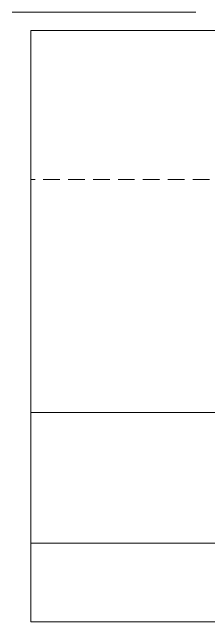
# Model space of a CAD drawing. Header units: millimetres. Extents: x -1960873 to -640355, y 7839719 to 16131025.
# Drawn here: x -867417 to -863657, y 7993868 to 8005518 of the extents above; entities that cross this region are included whole.
import ezdxf

# ---------------------------------------------------------------- set-up
doc = ezdxf.new("R2010")
doc.units = ezdxf.units.MM
doc.linetypes.add('HIDDEN2', pattern=[4.7625, 3.175, -1.5875])
doc.layers.get('0').update_dxf_attribs({"lineweight": 15})

msp = doc.modelspace()

# ---------------------------------------------------------------- linework, layer by layer
at = {"transparency": 33554687}
for p, q in [((-867416.8, 8005518), (-863902.5, 8005518)), ((-863405.5, 8005168), (-867060.4, 8005168)), ((-867060.4, 8005168), (-867060.4, 7993868)), ((-832739.1, 7997868), (-867060.4, 7997868)), ((-832739.1, 7995368), (-867060.4, 7995368)), ((-832739.1, 7993868), (-867060.4, 7993868))]:
    msp.add_line(p, q, dxfattribs=at)
at = {"linetype": 'HIDDEN2', "ltscale": 100, "transparency": 33554687}
msp.add_line((-857455.5, 8002318), (-867060.4, 8002318), dxfattribs=at)
at = {"transparency": 33554687}
for points in [[(-865048.2, 8005518), (-864592.9, 8005518)], [(-864592.9, 8002318), (-864592.9, 8002318)], [(-867060.4, 7997868), (-831285.6, 7997868)]]:
    msp.add_lwpolyline(points, dxfattribs=at)

doc.saveas('drawing.dxf')
